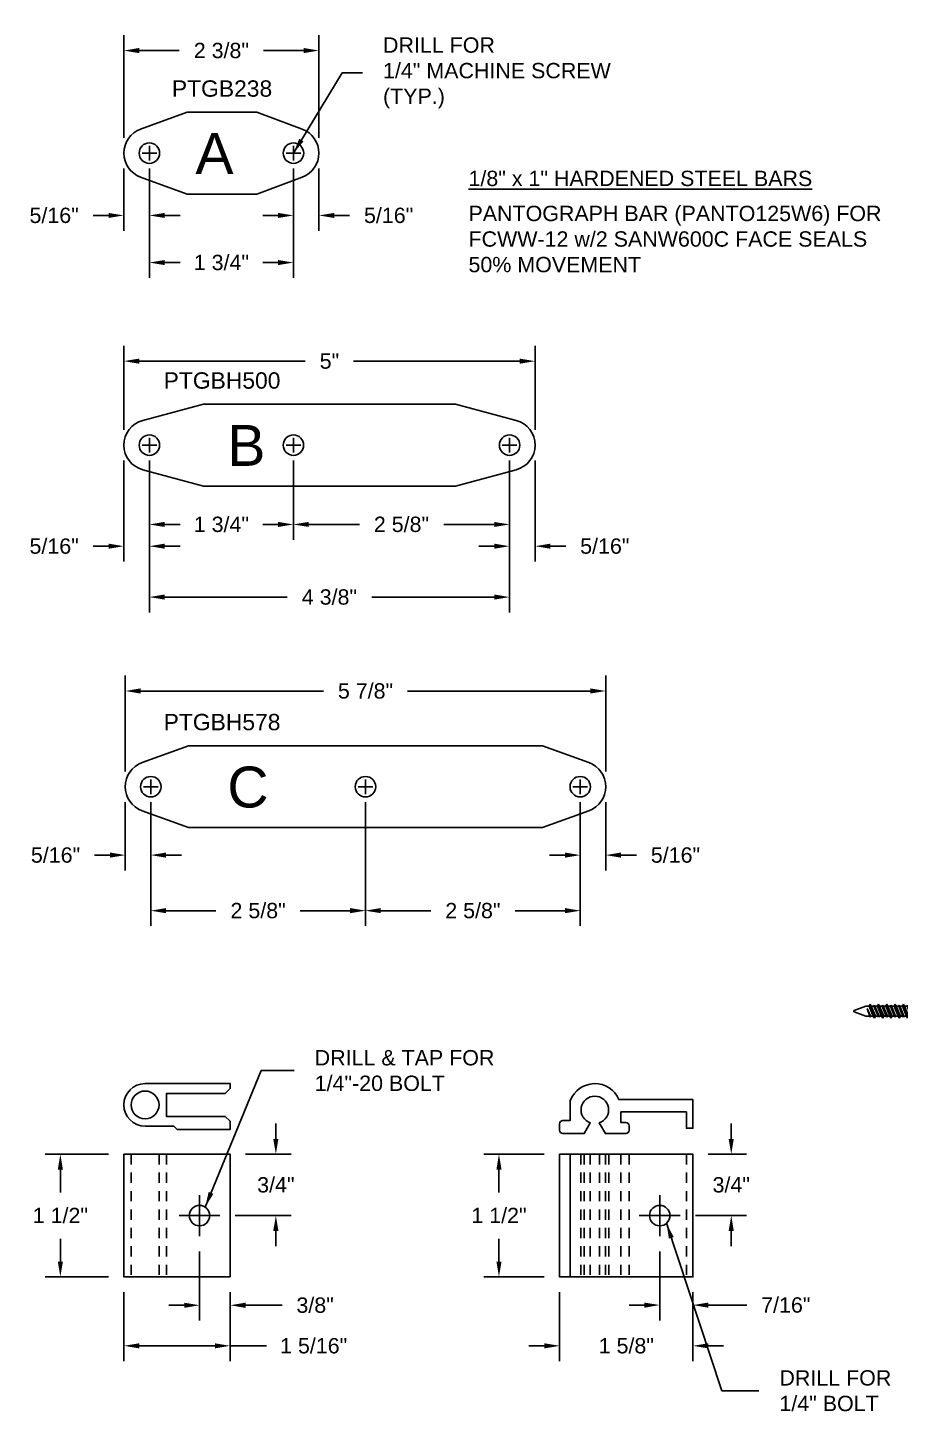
# Model space of a CAD drawing. Header units: inches. Extents: x 1.6 to 29.2, y -11.9 to 19.1.
# Drawn here: x 1.56 to 12.23, y 2.24 to 19.15 of the extents above; entities that cross this region are included whole.
import ezdxf

# ---------------------------------------------------------------- set-up
doc = ezdxf.new("R2010")
doc.units = ezdxf.units.IN
doc.header["$MEASUREMENT"] = 0
doc.linetypes.add('HIDDEN', pattern=[0.375, 0.25, -0.125])
for name, color, linetype in [('Anchors', 4, 'Continuous'), ('Conditions', 1, 'Continuous'), ('Dimensions', 3, 'Continuous'), ('Metals', 7, 'Continuous'), ('Text', 2, 'Continuous')]:
    doc.layers.add(name, color=color, linetype=linetype)
doc.styles.add('Arial', font='arial.ttf')
doc.dimstyles.new('Arial', dxfattribs={"dimtxt": 0.1875, "dimasz": 0.1875, "dimexe": 0.1875, "dimexo": 0.1875, "dimgap": 0.1875, "dimtad": 0, "dimtih": 1, "dimtoh": 1, "dimdec": 4, "dimzin": 0, "dimdsep": 46, "dimlunit": 4, "dimtxsty": 'Arial', "dimcen": 0.1875, "dimadec": 0, "dimazin": 0, "dimtfac": 1, "dimtdec": 4, "dimtofl": 0, "dimtmove": 0, "dimatfit": 3, "dimfxl": 0, "dimfrac": 2, "dimtolj": 1, "dimtzin": 0, "dimarcsym": 0})

# ---------------------------------------------------------------- blocks, each defined once
blk = doc.blocks.new('C')
blk.add_lwpolyline([(36.729, 44.18, 0.700208), (36.729, 44.767), (36.161, 44.973), (31.833, 44.973), (31.265, 44.767, 0.700208), (31.265, 44.18), (31.833, 43.973), (36.161, 43.973)], format="xyb", close=True)
for centre in [(31.372, 44.473), (33.997, 44.473), (36.623, 44.473)]:
    blk.add_circle(centre, 0.125)
at = {"layer": 'Conditions'}
for p, q in [((31.372, 44.383), (31.372, 44.563)), ((33.997, 44.383), (33.997, 44.563)), ((36.623, 44.383), (36.623, 44.563)), ((31.282, 44.473), (31.462, 44.473)), ((33.907, 44.473), (34.087, 44.473)), ((36.533, 44.473), (36.713, 44.473))]:
    blk.add_line(p, q, dxfattribs=at)
at = {"layer": 'Text', "insert": (32.308, 44.719), "char_height": 0.5, "attachment_point": 1, "style": 'Arial'}
blk.add_mtext('C', dxfattribs=at)
blk = doc.blocks.new('B')
blk.add_lwpolyline([(31.274, 47.741), (32.015, 47.542), (35.098, 47.542), (35.84, 47.741, 0.767327), (35.84, 48.343), (35.098, 48.542), (32.015, 48.542), (31.274, 48.343, 0.767327)], format="xyb", close=True)
for centre in [(31.355, 48.042), (33.116, 48.042), (35.759, 48.042)]:
    blk.add_circle(centre, 0.125)
at = {"layer": 'Conditions'}
for p, q in [((31.265, 48.042), (31.445, 48.042)), ((31.355, 47.952), (31.355, 48.132)), ((33.026, 48.042), (33.206, 48.042)), ((33.116, 47.952), (33.116, 48.132)), ((35.669, 48.042), (35.849, 48.042)), ((35.759, 47.952), (35.759, 48.132))]:
    blk.add_line(p, q, dxfattribs=at)
at = {"layer": 'Text', "insert": (32.308, 48.288), "char_height": 0.5, "attachment_point": 1, "style": 'Arial'}
blk.add_mtext('B', dxfattribs=at)
blk = doc.blocks.new('*D13')
at = {"layer": 'Defpoints', "color": 0}
for p in [(8.625, 11.041), (2.75, 9.872), (8.625, 9.872)]:
    blk.add_point(p, dxfattribs=at)
at = {"layer": 'Dimensions', "color": 0, "lineweight": -2}
for p, q in [((2.75, 10.059), (2.75, 11.229)), ((8.625, 10.059), (8.625, 11.229)), ((2.938, 11.041), (5.174, 11.041)), ((8.438, 11.041), (6.201, 11.041))]:
    blk.add_line(p, q, dxfattribs=at)
at = {"layer": 'Dimensions', "color": 0}
for points in [[(2.938, 11.073), (2.938, 11.01), (2.75, 11.041)], [(8.438, 11.073), (8.438, 11.01), (8.625, 11.041)]]:
    blk.add_solid(points, dxfattribs=at)
at = {"layer": 'Dimensions', "color": 0, "insert": (5.688, 11.041), "char_height": 0.1875, "attachment_point": 5, "style": 'Arial'}
blk.add_mtext('\\A1;5 7/8"', dxfattribs=at)
blk = doc.blocks.new('*D14')
at = {"layer": 'Defpoints', "color": 0}
for p in [(5.688, 9.872), (8.313, 9.872), (8.313, 8.356)]:
    blk.add_point(p, dxfattribs=at)
at = {"layer": 'Dimensions', "color": 0, "lineweight": -2}
for p, q in [((5.688, 9.684), (5.688, 8.169)), ((8.313, 9.684), (8.313, 8.169)), ((5.875, 8.356), (6.485, 8.356)), ((8.126, 8.356), (7.516, 8.356))]:
    blk.add_line(p, q, dxfattribs=at)
at = {"layer": 'Dimensions', "color": 0}
for points in [[(5.875, 8.388), (5.875, 8.325), (5.688, 8.356)], [(8.126, 8.388), (8.126, 8.325), (8.313, 8.356)]]:
    blk.add_solid(points, dxfattribs=at)
at = {"layer": 'Dimensions', "color": 0, "insert": (7.001, 8.356), "char_height": 0.1875, "attachment_point": 5, "style": 'Arial'}
blk.add_mtext('\\A1;2 5/8"', dxfattribs=at)
blk = doc.blocks.new('*D15')
at = {"layer": 'Defpoints', "color": 0}
for p in [(7.449, 14.047), (7.761, 14.047), (7.761, 12.811)]:
    blk.add_point(p, dxfattribs=at)
at = {"layer": 'Dimensions', "color": 0, "lineweight": -2}
for p, q in [((7.449, 13.859), (7.449, 12.623)), ((7.761, 13.859), (7.761, 12.623)), ((7.262, 12.811), (7.074, 12.811)), ((7.949, 12.811), (8.136, 12.811))]:
    blk.add_line(p, q, dxfattribs=at)
at = {"layer": 'Dimensions', "color": 0}
for points in [[(7.262, 12.842), (7.262, 12.78), (7.449, 12.811)], [(7.949, 12.842), (7.949, 12.78), (7.761, 12.811)]]:
    blk.add_solid(points, dxfattribs=at)
at = {"layer": 'Dimensions', "color": 0, "insert": (8.614, 12.811), "char_height": 0.1875, "attachment_point": 5, "style": 'Arial'}
blk.add_mtext('\\A1;5/16"', dxfattribs=at)
blk = doc.blocks.new('*D16')
at = {"layer": 'Defpoints', "color": 0}
for p in [(7.761, 15.073), (2.733, 14.047), (7.761, 14.047)]:
    blk.add_point(p, dxfattribs=at)
at = {"layer": 'Dimensions', "color": 0, "lineweight": -2}
for p, q in [((2.733, 14.234), (2.733, 15.261)), ((7.761, 14.234), (7.761, 15.261)), ((2.921, 15.073), (4.952, 15.073)), ((7.574, 15.073), (5.543, 15.073))]:
    blk.add_line(p, q, dxfattribs=at)
at = {"layer": 'Dimensions', "color": 0}
for points in [[(2.921, 15.104), (2.921, 15.042), (2.733, 15.073)], [(7.574, 15.104), (7.574, 15.042), (7.761, 15.073)]]:
    blk.add_solid(points, dxfattribs=at)
at = {"layer": 'Dimensions', "color": 0, "insert": (5.247, 15.073), "char_height": 0.1875, "attachment_point": 5, "style": 'Arial'}
blk.add_mtext('\\A1;5"', dxfattribs=at)
blk = doc.blocks.new('*D17')
at = {"layer": 'Defpoints', "color": 0}
for p in [(2.75, 9.872), (3.062, 9.872), (2.75, 9.035)]:
    blk.add_point(p, dxfattribs=at)
at = {"layer": 'Dimensions', "color": 0, "lineweight": -2}
for p, q in [((2.75, 9.684), (2.75, 8.848)), ((3.062, 9.684), (3.062, 8.848)), ((2.563, 9.035), (2.375, 9.035)), ((3.25, 9.035), (3.437, 9.035))]:
    blk.add_line(p, q, dxfattribs=at)
at = {"layer": 'Dimensions', "color": 0}
for points in [[(2.563, 9.067), (2.563, 9.004), (2.75, 9.035)], [(3.25, 9.067), (3.25, 9.004), (3.062, 9.035)]]:
    blk.add_solid(points, dxfattribs=at)
at = {"layer": 'Dimensions', "color": 0, "insert": (1.898, 9.035), "char_height": 0.1875, "attachment_point": 5, "style": 'Arial'}
blk.add_mtext('\\A1;5/16"', dxfattribs=at)
blk = doc.blocks.new('*D18')
at = {"layer": 'Defpoints', "color": 0}
for p in [(2.733, 14.047), (3.045, 14.047), (2.733, 12.811)]:
    blk.add_point(p, dxfattribs=at)
at = {"layer": 'Dimensions', "color": 0, "lineweight": -2}
for p, q in [((2.733, 13.859), (2.733, 12.623)), ((3.045, 13.859), (3.045, 12.623)), ((2.546, 12.811), (2.358, 12.811)), ((3.233, 12.811), (3.42, 12.811))]:
    blk.add_line(p, q, dxfattribs=at)
at = {"layer": 'Dimensions', "color": 0}
for points in [[(2.546, 12.842), (2.546, 12.78), (2.733, 12.811)], [(3.233, 12.842), (3.233, 12.78), (3.045, 12.811)]]:
    blk.add_solid(points, dxfattribs=at)
at = {"layer": 'Dimensions', "color": 0, "insert": (1.881, 12.811), "char_height": 0.1875, "attachment_point": 5, "style": 'Arial'}
blk.add_mtext('\\A1;5/16"', dxfattribs=at)
blk = doc.blocks.new('*D19')
at = {"layer": 'Defpoints', "color": 0}
for p in [(3.062, 9.872), (5.688, 9.872), (5.688, 8.356)]:
    blk.add_point(p, dxfattribs=at)
at = {"layer": 'Dimensions', "color": 0, "lineweight": -2}
for p, q in [((3.062, 9.684), (3.062, 8.169)), ((5.688, 9.684), (5.688, 8.169)), ((3.25, 8.356), (3.86, 8.356)), ((5.5, 8.356), (4.89, 8.356))]:
    blk.add_line(p, q, dxfattribs=at)
at = {"layer": 'Dimensions', "color": 0}
for points in [[(3.25, 8.388), (3.25, 8.325), (3.062, 8.356)], [(5.5, 8.388), (5.5, 8.325), (5.688, 8.356)]]:
    blk.add_solid(points, dxfattribs=at)
at = {"layer": 'Dimensions', "color": 0, "insert": (4.375, 8.356), "char_height": 0.1875, "attachment_point": 5, "style": 'Arial'}
blk.add_mtext('\\A1;2 5/8"', dxfattribs=at)
blk = doc.blocks.new('*D20')
at = {"layer": 'Defpoints', "color": 0}
for p in [(4.807, 14.047), (7.449, 14.047), (7.449, 13.077)]:
    blk.add_point(p, dxfattribs=at)
at = {"layer": 'Dimensions', "color": 0, "lineweight": -2}
for p, q in [((4.807, 13.859), (4.807, 12.89)), ((7.449, 13.859), (7.449, 12.89)), ((4.994, 13.077), (5.613, 13.077)), ((7.262, 13.077), (6.644, 13.077))]:
    blk.add_line(p, q, dxfattribs=at)
at = {"layer": 'Dimensions', "color": 0}
for points in [[(4.994, 13.108), (4.994, 13.046), (4.807, 13.077)], [(7.262, 13.108), (7.262, 13.046), (7.449, 13.077)]]:
    blk.add_solid(points, dxfattribs=at)
at = {"layer": 'Dimensions', "color": 0, "insert": (6.128, 13.077), "char_height": 0.1875, "attachment_point": 5, "style": 'Arial'}
blk.add_mtext('\\A1;2 5/8"', dxfattribs=at)
blk = doc.blocks.new('*D21')
at = {"layer": 'Defpoints', "color": 0}
for p in [(3.045, 14.047), (7.449, 14.047), (7.449, 12.189)]:
    blk.add_point(p, dxfattribs=at)
at = {"layer": 'Dimensions', "color": 0, "lineweight": -2}
for p, q in [((3.045, 13.859), (3.045, 12.002)), ((7.449, 13.859), (7.449, 12.002)), ((3.233, 12.189), (4.73, 12.189)), ((7.262, 12.189), (5.765, 12.189))]:
    blk.add_line(p, q, dxfattribs=at)
at = {"layer": 'Dimensions', "color": 0}
for points in [[(3.233, 12.221), (3.233, 12.158), (3.045, 12.189)], [(7.262, 12.221), (7.262, 12.158), (7.449, 12.189)]]:
    blk.add_solid(points, dxfattribs=at)
at = {"layer": 'Dimensions', "color": 0, "insert": (5.247, 12.189), "char_height": 0.1875, "attachment_point": 5, "style": 'Arial'}
blk.add_mtext('\\A1;4 3/8"', dxfattribs=at)
blk = doc.blocks.new('*D22')
at = {"layer": 'Defpoints', "color": 0}
for p in [(3.045, 14.047), (4.807, 14.047), (4.807, 13.077)]:
    blk.add_point(p, dxfattribs=at)
at = {"layer": 'Dimensions', "color": 0, "lineweight": -2}
for p, q in [((3.045, 13.859), (3.045, 12.89)), ((4.807, 13.859), (4.807, 12.89)), ((3.233, 13.077), (3.421, 13.077)), ((4.619, 13.077), (4.431, 13.077))]:
    blk.add_line(p, q, dxfattribs=at)
at = {"layer": 'Dimensions', "color": 0}
for points in [[(3.233, 13.108), (3.233, 13.046), (3.045, 13.077)], [(4.619, 13.108), (4.619, 13.046), (4.807, 13.077)]]:
    blk.add_solid(points, dxfattribs=at)
at = {"layer": 'Dimensions', "color": 0, "insert": (3.926, 13.077), "char_height": 0.1875, "attachment_point": 5, "style": 'Arial'}
blk.add_mtext('\\A1;1 3/4"', dxfattribs=at)
blk = doc.blocks.new('*D23')
at = {"layer": 'Defpoints', "color": 0}
for p in [(2.733, 17.616), (3.045, 17.616), (2.733, 16.854)]:
    blk.add_point(p, dxfattribs=at)
at = {"layer": 'Dimensions', "color": 0, "lineweight": -2}
for p, q in [((2.733, 17.428), (2.733, 16.666)), ((3.045, 17.428), (3.045, 16.666)), ((2.546, 16.854), (2.358, 16.854)), ((3.233, 16.854), (3.42, 16.854))]:
    blk.add_line(p, q, dxfattribs=at)
at = {"layer": 'Dimensions', "color": 0}
for points in [[(2.546, 16.885), (2.546, 16.823), (2.733, 16.854)], [(3.233, 16.885), (3.233, 16.823), (3.045, 16.854)]]:
    blk.add_solid(points, dxfattribs=at)
at = {"layer": 'Dimensions', "color": 0, "insert": (1.881, 16.854), "char_height": 0.1875, "attachment_point": 5, "style": 'Arial'}
blk.add_mtext('\\A1;5/16"', dxfattribs=at)
blk = doc.blocks.new('A')
blk.add_lwpolyline([(1.868, 0.293, -0.700208), (1.868, -0.293), (1.316, -0.5), (0.462, -0.5), (-0.107, -0.293, -0.700208), (-0.107, 0.293), (0.462, 0.5), (1.316, 0.5)], format="xyb", close=True)
for centre in [(0, 0), (1.762, 0)]:
    blk.add_circle(centre, 0.125)
at = {"layer": 'Conditions'}
for p, q in [((-0.09, 0), (0.09, 0)), ((0, -0.09), (0, 0.09)), ((1.672, 0), (1.852, 0)), ((1.762, -0.09), (1.762, 0.09))]:
    blk.add_line(p, q, dxfattribs=at)
at = {"layer": 'Text', "insert": (0.563, 0.246), "char_height": 0.5, "attachment_point": 1, "style": 'Arial'}
blk.add_mtext('A', dxfattribs=at)
blk = doc.blocks.new('*D24')
at = {"layer": 'Defpoints', "color": 0}
for p in [(4.807, 17.616), (5.119, 17.616), (5.119, 16.854)]:
    blk.add_point(p, dxfattribs=at)
at = {"layer": 'Dimensions', "color": 0, "lineweight": -2}
for p, q in [((4.807, 17.428), (4.807, 16.666)), ((5.119, 17.428), (5.119, 16.666)), ((4.619, 16.854), (4.432, 16.854)), ((5.306, 16.854), (5.494, 16.854))]:
    blk.add_line(p, q, dxfattribs=at)
at = {"layer": 'Dimensions', "color": 0}
for points in [[(4.619, 16.885), (4.619, 16.823), (4.807, 16.854)], [(5.306, 16.885), (5.306, 16.823), (5.119, 16.854)]]:
    blk.add_solid(points, dxfattribs=at)
at = {"layer": 'Dimensions', "color": 0, "insert": (5.971, 16.854), "char_height": 0.1875, "attachment_point": 5, "style": 'Arial'}
blk.add_mtext('\\A1;5/16"', dxfattribs=at)
blk = doc.blocks.new('*D25')
at = {"layer": 'Defpoints', "color": 0}
for p in [(5.119, 18.869), (2.733, 17.616), (5.119, 17.616)]:
    blk.add_point(p, dxfattribs=at)
at = {"layer": 'Dimensions', "color": 0, "lineweight": -2}
for p, q in [((2.733, 17.803), (2.733, 19.057)), ((5.119, 17.803), (5.119, 19.057)), ((2.921, 18.869), (3.411, 18.869)), ((4.931, 18.869), (4.441, 18.869))]:
    blk.add_line(p, q, dxfattribs=at)
at = {"layer": 'Dimensions', "color": 0}
for points in [[(2.921, 18.901), (2.921, 18.838), (2.733, 18.869)], [(4.931, 18.901), (4.931, 18.838), (5.119, 18.869)]]:
    blk.add_solid(points, dxfattribs=at)
at = {"layer": 'Dimensions', "color": 0, "insert": (3.926, 18.869), "char_height": 0.1875, "attachment_point": 5, "style": 'Arial'}
blk.add_mtext('\\A1;2 3/8"', dxfattribs=at)
blk = doc.blocks.new('*D26')
at = {"layer": 'Defpoints', "color": 0}
for p in [(3.045, 17.616), (4.807, 17.616), (4.807, 16.278)]:
    blk.add_point(p, dxfattribs=at)
at = {"layer": 'Dimensions', "color": 0, "lineweight": -2}
for p, q in [((3.045, 17.428), (3.045, 16.09)), ((4.807, 17.428), (4.807, 16.09)), ((3.233, 16.278), (3.421, 16.278)), ((4.619, 16.278), (4.431, 16.278))]:
    blk.add_line(p, q, dxfattribs=at)
at = {"layer": 'Dimensions', "color": 0}
for points in [[(3.233, 16.309), (3.233, 16.247), (3.045, 16.278)], [(4.619, 16.309), (4.619, 16.247), (4.807, 16.278)]]:
    blk.add_solid(points, dxfattribs=at)
at = {"layer": 'Dimensions', "color": 0, "insert": (3.926, 16.278), "char_height": 0.1875, "attachment_point": 5, "style": 'Arial'}
blk.add_mtext('\\A1;1 3/4"', dxfattribs=at)
blk = doc.blocks.new('*D27')
at = {"layer": 'Defpoints', "color": 0}
for p in [(8.313, 9.872), (8.625, 9.872), (8.625, 9.035)]:
    blk.add_point(p, dxfattribs=at)
at = {"layer": 'Dimensions', "color": 0, "lineweight": -2}
for p, q in [((8.313, 9.684), (8.313, 8.848)), ((8.625, 9.684), (8.625, 8.848)), ((8.126, 9.035), (7.938, 9.035)), ((8.813, 9.035), (9, 9.035))]:
    blk.add_line(p, q, dxfattribs=at)
at = {"layer": 'Dimensions', "color": 0}
for points in [[(8.126, 9.067), (8.126, 9.004), (8.313, 9.035)], [(8.813, 9.067), (8.813, 9.004), (8.625, 9.035)]]:
    blk.add_solid(points, dxfattribs=at)
at = {"layer": 'Dimensions', "color": 0, "insert": (9.478, 9.035), "char_height": 0.1875, "attachment_point": 5, "style": 'Arial'}
blk.add_mtext('\\A1;5/16"', dxfattribs=at)
blk = doc.blocks.new('TH316134 BEYOND')
for p, q in [((-0.157, 0.019), (0.157, 0.019)), ((-0.157, 0), (-0.157, 0.019)), ((-0.157, 0), (0.157, 0)), ((-0.135, 0.029), (-0.134, 0.046)), ((-0.115, 0), (-0.07, -0.045)), ((-0.065, 0.019), (-0.065, 0.046)), ((0.064, 0.019), (0.064, 0.046)), ((0.115, 0), (0.07, -0.045)), ((0.135, 0.029), (0.134, 0.046)), ((0.157, 0.019), (0.157, 0)), ((-0.074, -0.184), (0.032, -0.147)), ((-0.07, -0.045), (0.07, -0.045)), ((-0.07, -0.045), (-0.07, -0.112)), ((-0.069, -0.122), (-0.063, -0.148)), ((0.032, -0.147), (-0.062, -0.19)), ((-0.062, -0.177), (0.032, -0.147)), ((-0.062, -0.157), (-0.062, -0.177)), ((0.062, -0.157), (0.062, -0.171)), ((0.069, -0.122), (0.063, -0.148)), ((0.07, -0.045), (0.07, -0.112)), ((-0.086, -0.234), (0.086, -0.184)), ((-0.086, -0.234), (-0.062, -0.221)), ((-0.086, -0.234), (-0.062, -0.247)), ((-0.086, -0.336), (0.086, -0.285)), ((-0.086, -0.336), (-0.062, -0.323)), ((-0.086, -0.336), (-0.062, -0.349)), ((-0.074, -0.184), (-0.062, -0.177)), ((-0.074, -0.184), (-0.062, -0.19)), ((-0.074, -0.285), (0.074, -0.234)), ((-0.074, -0.285), (-0.062, -0.279)), ((-0.074, -0.285), (-0.062, -0.291)), ((-0.074, -0.387), (0.074, -0.336)), ((0.062, -0.171), (-0.062, -0.221)), ((-0.062, -0.19), (-0.062, -0.221)), ((0.062, -0.197), (-0.062, -0.247)), ((-0.062, -0.279), (0.062, -0.228)), ((0.062, -0.241), (-0.062, -0.291)), ((-0.062, -0.247), (-0.062, -0.279)), ((0.062, -0.272), (-0.062, -0.323)), ((-0.062, -0.291), (-0.062, -0.323)), ((0.062, -0.298), (-0.062, -0.349)), ((-0.062, -0.381), (0.062, -0.33)), ((0.086, -0.184), (0.062, -0.171)), ((0.086, -0.184), (0.062, -0.197)), ((0.062, -0.197), (0.062, -0.228)), ((0.074, -0.234), (0.062, -0.228)), ((0.074, -0.234), (0.062, -0.241)), ((0.062, -0.241), (0.062, -0.272)), ((0.086, -0.285), (0.062, -0.272)), ((0.086, -0.285), (0.062, -0.298)), ((0.062, -0.298), (0.062, -0.33)), ((0.074, -0.336), (0.062, -0.33)), ((0.074, -0.336), (0.062, -0.342)), ((-0.086, -0.437), (0.086, -0.387)), ((-0.086, -0.437), (-0.062, -0.425)), ((-0.086, -0.437), (-0.062, -0.45)), ((-0.086, -0.539), (0.086, -0.488)), ((-0.074, -0.387), (-0.062, -0.381)), ((-0.074, -0.387), (-0.062, -0.393)), ((-0.074, -0.488), (0.074, -0.437)), ((-0.074, -0.488), (-0.062, -0.482)), ((-0.074, -0.488), (-0.062, -0.494)), ((0.062, -0.342), (-0.062, -0.393)), ((-0.062, -0.349), (-0.062, -0.381)), ((0.062, -0.374), (-0.062, -0.425)), ((-0.062, -0.393), (-0.062, -0.425)), ((0.062, -0.4), (-0.062, -0.45)), ((-0.062, -0.482), (0.062, -0.431)), ((0.062, -0.444), (-0.062, -0.494)), ((-0.062, -0.45), (-0.062, -0.482)), ((0.062, -0.475), (-0.062, -0.526)), ((-0.062, -0.494), (-0.062, -0.526)), ((0.062, -0.501), (-0.062, -0.552)), ((0.062, -0.342), (0.062, -0.374)), ((0.086, -0.387), (0.062, -0.374)), ((0.086, -0.387), (0.062, -0.4)), ((0.062, -0.4), (0.062, -0.431)), ((0.074, -0.437), (0.062, -0.431)), ((0.074, -0.437), (0.062, -0.444)), ((0.062, -0.444), (0.062, -0.475)), ((0.086, -0.488), (0.062, -0.475)), ((0.086, -0.488), (0.062, -0.501)), ((0.062, -0.501), (0.062, -0.533)), ((-0.086, -0.539), (-0.062, -0.526)), ((-0.086, -0.539), (-0.062, -0.552)), ((-0.086, -0.641), (0.086, -0.59)), ((-0.086, -0.641), (-0.062, -0.628)), ((-0.086, -0.641), (-0.062, -0.654)), ((-0.074, -0.59), (0.074, -0.539)), ((-0.074, -0.59), (-0.062, -0.584)), ((-0.074, -0.59), (-0.062, -0.596)), ((-0.074, -0.691), (0.074, -0.641)), ((-0.062, -0.584), (0.062, -0.533)), ((0.062, -0.545), (-0.062, -0.596)), ((-0.062, -0.552), (-0.062, -0.584)), ((0.062, -0.577), (-0.062, -0.628)), ((-0.062, -0.596), (-0.062, -0.628)), ((0.062, -0.603), (-0.062, -0.654)), ((-0.062, -0.685), (0.062, -0.634)), ((0.062, -0.647), (-0.062, -0.698)), ((-0.062, -0.654), (-0.062, -0.685)), ((0.074, -0.539), (0.062, -0.533)), ((0.074, -0.539), (0.062, -0.545)), ((0.062, -0.545), (0.062, -0.577)), ((0.086, -0.59), (0.062, -0.577)), ((0.086, -0.59), (0.062, -0.603)), ((0.062, -0.603), (0.062, -0.634)), ((0.074, -0.641), (0.062, -0.634)), ((0.074, -0.641), (0.062, -0.647)), ((0.062, -0.647), (0.062, -0.678)), ((-0.086, -0.742), (0.086, -0.691)), ((-0.086, -0.742), (-0.062, -0.729)), ((-0.086, -0.742), (-0.062, -0.755)), ((-0.086, -0.844), (0.086, -0.793)), ((-0.086, -0.844), (-0.062, -0.831)), ((-0.086, -0.844), (-0.062, -0.857)), ((-0.074, -0.691), (-0.062, -0.685)), ((-0.074, -0.691), (-0.062, -0.698)), ((-0.074, -0.793), (0.074, -0.742)), ((-0.074, -0.793), (-0.062, -0.787)), ((-0.074, -0.793), (-0.062, -0.799)), ((-0.074, -0.895), (0.074, -0.844)), ((0.062, -0.678), (-0.062, -0.729)), ((-0.062, -0.698), (-0.062, -0.729)), ((0.062, -0.704), (-0.062, -0.755)), ((-0.062, -0.787), (0.062, -0.736)), ((0.062, -0.748), (-0.062, -0.799)), ((-0.062, -0.755), (-0.062, -0.787)), ((0.062, -0.78), (-0.062, -0.831)), ((-0.062, -0.799), (-0.062, -0.831)), ((0.062, -0.806), (-0.062, -0.857)), ((-0.062, -0.888), (0.062, -0.838)), ((0.086, -0.691), (0.062, -0.678)), ((0.086, -0.691), (0.062, -0.704)), ((0.062, -0.704), (0.062, -0.736)), ((0.074, -0.742), (0.062, -0.736)), ((0.074, -0.742), (0.062, -0.748)), ((0.062, -0.748), (0.062, -0.78)), ((0.086, -0.793), (0.062, -0.78)), ((0.086, -0.793), (0.062, -0.806)), ((0.062, -0.806), (0.062, -0.838)), ((0.074, -0.844), (0.062, -0.838)), ((0.074, -0.844), (0.062, -0.85)), ((-0.086, -0.945), (0.086, -0.895)), ((-0.086, -0.945), (-0.062, -0.932)), ((-0.086, -0.945), (-0.062, -0.958)), ((-0.086, -1.047), (0.086, -0.996)), ((-0.074, -0.895), (-0.062, -0.888)), ((-0.074, -0.895), (-0.062, -0.901)), ((-0.074, -0.996), (0.074, -0.945)), ((-0.074, -0.996), (-0.062, -0.99)), ((-0.074, -0.996), (-0.062, -1.002)), ((0.062, -0.85), (-0.062, -0.901)), ((-0.062, -0.857), (-0.062, -0.888)), ((0.062, -0.882), (-0.062, -0.932)), ((-0.062, -0.901), (-0.062, -0.932)), ((0.062, -0.907), (-0.062, -0.958)), ((-0.062, -0.99), (0.062, -0.939)), ((0.062, -0.951), (-0.062, -1.002)), ((-0.062, -0.958), (-0.062, -0.99)), ((0.062, -0.983), (-0.062, -1.034)), ((-0.062, -1.002), (-0.062, -1.034)), ((0.062, -1.009), (-0.062, -1.06)), ((0.062, -0.85), (0.062, -0.882)), ((0.086, -0.895), (0.062, -0.882)), ((0.086, -0.895), (0.062, -0.907)), ((0.062, -0.907), (0.062, -0.939)), ((0.074, -0.945), (0.062, -0.939)), ((0.074, -0.945), (0.062, -0.951)), ((0.062, -0.951), (0.062, -0.983)), ((0.086, -0.996), (0.062, -0.983)), ((0.086, -0.996), (0.062, -1.009)), ((0.062, -1.009), (0.062, -1.041)), ((-0.086, -1.047), (-0.062, -1.034)), ((-0.086, -1.047), (-0.062, -1.06)), ((-0.086, -1.148), (0.086, -1.098)), ((-0.086, -1.148), (-0.062, -1.136)), ((-0.086, -1.148), (-0.062, -1.161)), ((-0.074, -1.098), (0.074, -1.047)), ((-0.074, -1.098), (-0.062, -1.091)), ((-0.074, -1.098), (-0.062, -1.104)), ((-0.074, -1.199), (0.074, -1.148)), ((-0.062, -1.091), (0.062, -1.041)), ((0.062, -1.053), (-0.062, -1.104)), ((-0.062, -1.06), (-0.062, -1.091)), ((0.062, -1.085), (-0.062, -1.136)), ((-0.062, -1.104), (-0.062, -1.136)), ((0.062, -1.111), (-0.062, -1.161)), ((-0.062, -1.193), (0.062, -1.142)), ((0.062, -1.155), (-0.062, -1.205)), ((-0.062, -1.161), (-0.062, -1.193)), ((0.074, -1.047), (0.062, -1.041)), ((0.074, -1.047), (0.062, -1.053)), ((0.062, -1.053), (0.062, -1.085)), ((0.086, -1.098), (0.062, -1.085)), ((0.086, -1.098), (0.062, -1.111)), ((0.062, -1.111), (0.062, -1.142)), ((0.074, -1.148), (0.062, -1.142)), ((0.074, -1.148), (0.062, -1.155)), ((0.062, -1.155), (0.062, -1.186)), ((-0.086, -1.25), (0.086, -1.199)), ((-0.086, -1.25), (-0.062, -1.237)), ((-0.086, -1.25), (-0.062, -1.263)), ((-0.086, -1.352), (0.086, -1.301)), ((-0.086, -1.352), (-0.062, -1.339)), ((-0.086, -1.352), (-0.062, -1.364)), ((-0.074, -1.199), (-0.062, -1.193)), ((-0.074, -1.199), (-0.062, -1.205)), ((-0.074, -1.301), (0.074, -1.25)), ((-0.074, -1.301), (-0.062, -1.295)), ((-0.074, -1.301), (-0.062, -1.307)), ((-0.074, -1.402), (0.074, -1.352)), ((0.062, -1.186), (-0.062, -1.237)), ((-0.062, -1.205), (-0.062, -1.237)), ((0.062, -1.212), (-0.062, -1.263)), ((-0.062, -1.295), (0.062, -1.244)), ((0.062, -1.256), (-0.062, -1.307)), ((-0.062, -1.263), (-0.062, -1.295)), ((0.062, -1.288), (-0.062, -1.339)), ((-0.062, -1.307), (-0.062, -1.339)), ((0.062, -1.314), (-0.062, -1.364)), ((-0.062, -1.396), (0.062, -1.345)), ((0.086, -1.199), (0.062, -1.186)), ((0.086, -1.199), (0.062, -1.212)), ((0.062, -1.212), (0.062, -1.244)), ((0.074, -1.25), (0.062, -1.244)), ((0.074, -1.25), (0.062, -1.256)), ((0.062, -1.256), (0.062, -1.288)), ((0.086, -1.301), (0.062, -1.288)), ((0.086, -1.301), (0.062, -1.314)), ((0.062, -1.314), (0.062, -1.345)), ((0.074, -1.352), (0.062, -1.345)), ((0.074, -1.352), (0.062, -1.358)), ((-0.086, -1.453), (0.086, -1.402)), ((-0.086, -1.453), (-0.062, -1.44)), ((-0.086, -1.453), (-0.062, -1.466)), ((-0.086, -1.555), (0.086, -1.504)), ((-0.074, -1.402), (-0.062, -1.396)), ((-0.074, -1.402), (-0.062, -1.409)), ((-0.074, -1.504), (0.074, -1.453)), ((-0.074, -1.504), (-0.062, -1.498)), ((-0.074, -1.504), (-0.062, -1.51)), ((0.062, -1.358), (-0.062, -1.409)), ((-0.062, -1.364), (-0.062, -1.396)), ((0.062, -1.389), (-0.062, -1.44)), ((-0.062, -1.409), (-0.062, -1.44)), ((0.062, -1.415), (-0.062, -1.466)), ((-0.062, -1.498), (0.062, -1.447)), ((0.062, -1.459), (-0.062, -1.51)), ((-0.062, -1.466), (-0.062, -1.498)), ((0.062, -1.491), (-0.062, -1.542)), ((-0.062, -1.51), (-0.062, -1.542)), ((0.062, -1.517), (-0.062, -1.568)), ((0.062, -1.358), (0.062, -1.389)), ((0.086, -1.402), (0.062, -1.389)), ((0.086, -1.402), (0.062, -1.415)), ((0.062, -1.415), (0.062, -1.447)), ((0.074, -1.453), (0.062, -1.447)), ((0.074, -1.453), (0.062, -1.459)), ((0.062, -1.459), (0.062, -1.491)), ((0.086, -1.504), (0.062, -1.491)), ((0.086, -1.504), (0.062, -1.517)), ((0.062, -1.517), (0.062, -1.549)), ((-0.086, -1.555), (-0.062, -1.542)), ((-0.086, -1.555), (-0.062, -1.568)), ((-0.062, -1.568), (-0.062, -1.593)), ((-0.06, -1.609), (-0.01, -1.752)), ((-0.034, -1.592), (0.062, -1.549)), ((-0.034, -1.592), (0.074, -1.555)), ((0.062, -1.561), (-0.034, -1.592)), ((0.06, -1.609), (0.01, -1.752)), ((0.074, -1.555), (0.062, -1.549)), ((0.074, -1.555), (0.062, -1.561)), ((0.062, -1.561), (0.062, -1.593))]:
    blk.add_line(p, q)
for centre, radius, start, end in [((-0.146, 0.03), 0.0112, 270, 355), ((0.146, 0.03), 0.0112, 185, 270), ((-0.023, -0.112), 0.0465, 180, 191.9357), ((-0.109, -0.157), 0.0465, 0, 11.9357), ((0.109, -0.157), 0.0465, 168.0643, 180), ((0.023, -0.112), 0.0465, 348.0643, 0), ((-0.016, -1.593), 0.0465, 180, 199.3058), ((0.016, -1.593), 0.0465, 340.6942, 0), ((0, -1.747), 0.0106, 204.1001, 335.8999)]:
    blk.add_arc(centre, radius, start, end)
blk = doc.blocks.new('pantograph - profile')
at = {"layer": 'Anchors', "rotation": 270}
blk.add_blockref('TH316134 BEYOND', (3.052, 21.971), dxfattribs=at)
blk = doc.blocks.new('*D45')
at = {"layer": 'Defpoints', "color": 0}
for p in [(9.286, 4.379), (9.692, 3.879), (9.692, 3.535)]:
    blk.add_point(p, dxfattribs=at)
at = {"layer": 'Dimensions', "color": 0, "lineweight": -2}
for p, q in [((9.286, 4.192), (9.286, 3.347)), ((9.692, 3.692), (9.692, 3.347)), ((9.098, 3.535), (8.911, 3.535)), ((9.879, 3.535), (10.351, 3.535))]:
    blk.add_line(p, q, dxfattribs=at)
at = {"layer": 'Dimensions', "color": 0}
for points in [[(9.098, 3.566), (9.098, 3.503), (9.286, 3.535)], [(9.879, 3.566), (9.879, 3.503), (9.692, 3.535)]]:
    blk.add_solid(points, dxfattribs=at)
at = {"layer": 'Dimensions', "color": 0, "insert": (10.827, 3.535), "char_height": 0.1875, "attachment_point": 5, "style": 'Arial'}
blk.add_mtext('\\A1;7/16"', dxfattribs=at)
blk = doc.blocks.new('*D46')
at = {"layer": 'Defpoints', "color": 0}
for p in [(9.692, 5.379), (10.16, 5.379), (9.536, 4.629)]:
    blk.add_point(p, dxfattribs=at)
at = {"layer": 'Dimensions', "color": 0, "lineweight": -2}
for p, q in [((10.16, 5.567), (10.16, 5.754)), ((9.879, 5.379), (10.347, 5.379)), ((9.723, 4.629), (10.347, 4.629)), ((10.16, 4.442), (10.16, 4.254))]:
    blk.add_line(p, q, dxfattribs=at)
at = {"layer": 'Dimensions', "color": 0}
for points in [[(10.128, 5.567), (10.191, 5.567), (10.16, 5.379)], [(10.128, 4.442), (10.191, 4.442), (10.16, 4.629)]]:
    blk.add_solid(points, dxfattribs=at)
at = {"layer": 'Dimensions', "color": 0, "insert": (10.16, 5.004), "char_height": 0.1875, "attachment_point": 5, "style": 'Arial'}
blk.add_mtext('\\A1;3/4"', dxfattribs=at)
blk = doc.blocks.new('*D47')
at = {"layer": 'Defpoints', "color": 0}
for p in [(3.658, 4.379), (4.033, 3.879), (4.033, 3.533)]:
    blk.add_point(p, dxfattribs=at)
at = {"layer": 'Dimensions', "color": 0, "lineweight": -2}
for p, q in [((3.658, 4.192), (3.658, 3.345)), ((4.033, 3.692), (4.033, 3.345)), ((3.471, 3.533), (3.283, 3.533)), ((4.221, 3.533), (4.668, 3.533))]:
    blk.add_line(p, q, dxfattribs=at)
at = {"layer": 'Dimensions', "color": 0}
for points in [[(3.471, 3.564), (3.471, 3.501), (3.658, 3.533)], [(4.221, 3.564), (4.221, 3.501), (4.033, 3.533)]]:
    blk.add_solid(points, dxfattribs=at)
at = {"layer": 'Dimensions', "color": 0, "insert": (5.072, 3.533), "char_height": 0.1875, "attachment_point": 5, "style": 'Arial'}
blk.add_mtext('\\A1;3/8"', dxfattribs=at)
blk = doc.blocks.new('*D48')
at = {"layer": 'Defpoints', "color": 0}
for p in [(4.033, 5.379), (4.592, 5.379), (3.908, 4.629)]:
    blk.add_point(p, dxfattribs=at)
at = {"layer": 'Dimensions', "color": 0, "lineweight": -2}
for p, q in [((4.592, 5.567), (4.592, 5.754)), ((4.221, 5.379), (4.779, 5.379)), ((4.096, 4.629), (4.779, 4.629)), ((4.592, 4.442), (4.592, 4.254))]:
    blk.add_line(p, q, dxfattribs=at)
at = {"layer": 'Dimensions', "color": 0}
for points in [[(4.56, 5.567), (4.623, 5.567), (4.592, 5.379)], [(4.56, 4.442), (4.623, 4.442), (4.592, 4.629)]]:
    blk.add_solid(points, dxfattribs=at)
at = {"layer": 'Dimensions', "color": 0, "insert": (4.592, 5.004), "char_height": 0.1875, "attachment_point": 5, "style": 'Arial'}
blk.add_mtext('\\A1;3/4"', dxfattribs=at)
blk = doc.blocks.new('*D43')
at = {"layer": 'Defpoints', "color": 0}
for p in [(8.062, 5.379), (7.32, 3.879), (8.062, 3.879)]:
    blk.add_point(p, dxfattribs=at)
at = {"layer": 'Dimensions', "color": 0, "lineweight": -2}
for p, q in [((7.874, 5.379), (7.133, 5.379)), ((7.32, 5.192), (7.32, 4.913)), ((7.32, 4.067), (7.32, 4.345)), ((7.874, 3.879), (7.133, 3.879))]:
    blk.add_line(p, q, dxfattribs=at)
at = {"layer": 'Dimensions', "color": 0}
for points in [[(7.289, 5.192), (7.351, 5.192), (7.32, 5.379)], [(7.289, 4.067), (7.351, 4.067), (7.32, 3.879)]]:
    blk.add_solid(points, dxfattribs=at)
at = {"layer": 'Dimensions', "color": 0, "insert": (7.32, 4.629), "char_height": 0.1875, "attachment_point": 5, "style": 'Arial'}
blk.add_mtext('\\A1;1 1/2"', dxfattribs=at)
blk = doc.blocks.new('*D49')
at = {"layer": 'Defpoints', "color": 0}
for p in [(8.062, 3.879), (9.692, 3.879), (8.062, 3.037)]:
    blk.add_point(p, dxfattribs=at)
at = {"layer": 'Dimensions', "color": 0, "lineweight": -2}
for p, q in [((8.062, 3.692), (8.062, 2.85)), ((9.692, 3.692), (9.692, 2.85)), ((7.874, 3.037), (7.687, 3.037)), ((9.879, 3.037), (10.067, 3.037))]:
    blk.add_line(p, q, dxfattribs=at)
at = {"layer": 'Dimensions', "color": 0}
for points in [[(7.874, 3.068), (7.874, 3.006), (8.062, 3.037)], [(9.879, 3.068), (9.879, 3.006), (9.692, 3.037)]]:
    blk.add_solid(points, dxfattribs=at)
at = {"layer": 'Dimensions', "color": 0, "insert": (8.877, 3.037), "char_height": 0.1875, "attachment_point": 5, "style": 'Arial'}
blk.add_mtext('\\A1;1 5/8"', dxfattribs=at)
blk = doc.blocks.new('*D50')
at = {"layer": 'Defpoints', "color": 0}
for p in [(2.733, 3.879), (4.033, 3.879), (2.733, 3.037)]:
    blk.add_point(p, dxfattribs=at)
at = {"layer": 'Dimensions', "color": 0, "lineweight": -2}
for p, q in [((2.733, 3.692), (2.733, 2.85)), ((4.033, 3.692), (4.033, 2.85)), ((2.921, 3.037), (3.846, 3.037)), ((4.033, 3.037), (4.476, 3.037))]:
    blk.add_line(p, q, dxfattribs=at)
at = {"layer": 'Dimensions', "color": 0}
for points in [[(2.921, 3.068), (2.921, 3.006), (2.733, 3.037)], [(3.846, 3.068), (3.846, 3.006), (4.033, 3.037)]]:
    blk.add_solid(points, dxfattribs=at)
at = {"layer": 'Dimensions', "color": 0, "insert": (5.054, 3.037), "char_height": 0.1875, "attachment_point": 5, "style": 'Arial'}
blk.add_mtext('\\A1;1 5/16"', dxfattribs=at)
blk = doc.blocks.new('*D44')
at = {"layer": 'Defpoints', "color": 0}
for p in [(2.733, 5.379), (1.957, 3.879), (2.733, 3.879)]:
    blk.add_point(p, dxfattribs=at)
at = {"layer": 'Dimensions', "color": 0, "lineweight": -2}
for p, q in [((2.546, 5.379), (1.77, 5.379)), ((1.957, 5.192), (1.957, 4.913)), ((1.957, 4.067), (1.957, 4.345)), ((2.546, 3.879), (1.77, 3.879))]:
    blk.add_line(p, q, dxfattribs=at)
at = {"layer": 'Dimensions', "color": 0}
for points in [[(1.926, 5.192), (1.988, 5.192), (1.957, 5.379)], [(1.926, 4.067), (1.988, 4.067), (1.957, 3.879)]]:
    blk.add_solid(points, dxfattribs=at)
at = {"layer": 'Dimensions', "color": 0, "insert": (1.957, 4.629), "char_height": 0.1875, "attachment_point": 5, "style": 'Arial'}
blk.add_mtext('\\A1;1 1/2"', dxfattribs=at)
blk = doc.blocks.new('bl14c')
blk.add_lwpolyline([(0.98, 0.14), (0.26, 0.14), (0.26, -0.14), (0.98, -0.14), (1.04, -0.2), (1.04, -0.3), (0.39, -0.3), (0.35, -0.26), (0, -0.26, -1), (0, 0.26), (1.04, 0.26), (1.04, 0.2)], format="xyb", close=True)
blk.add_circle((0, 0), 0.17)
blk = doc.blocks.new('bl14b')
blk.add_lwpolyline([(1.5, -0.014, 0.678595), (0.905, 0), (0, 0), (0, -0.35), (0.08, -0.35), (0.08, -0.15), (0.88, -0.15), (0.88, -0.28), (0.82, -0.28, 0.414214), (0.78, -0.32), (0.78, -0.375, 0.414214), (0.82, -0.415), (1.07, -0.415), (1.145, -0.286, -5.973474), (1.255, -0.286), (1.33, -0.415), (1.59, -0.415, 0.414214), (1.63, -0.375), (1.63, -0.295, 0.414214), (1.59, -0.255), (1.5, -0.255)], format="xyb", close=True)

msp = doc.modelspace()

# ---------------------------------------------------------------- linework, layer by layer
msp.add_circle((9.28569, 4.62901), 0.125)
at = {"layer": 'Dimensions'}
for p, q in [((3.65823, 4.37901), (3.65823, 4.87901)), ((9.28569, 4.37901), (9.28569, 4.87901)), ((3.40823, 4.62901), (3.90823, 4.62901)), ((9.03569, 4.62901), (9.53569, 4.62901))]:
    msp.add_line(p, q, dxfattribs=at)
at = {"layer": 'Metals', "color": 42, "linetype": 'HIDDEN', "ltscale": 0.5}
for p, q in [((2.82323, 5.37901), (2.82323, 3.87901)), ((3.16323, 5.37901), (3.16323, 3.87901)), ((3.25323, 5.37901), (3.25323, 3.87901)), ((8.32194, 5.37901), (8.32194, 3.87901)), ((8.36194, 5.37901), (8.36194, 3.87901)), ((8.43657, 5.37901), (8.43657, 3.87901)), ((8.54731, 5.37901), (8.54731, 3.87901)), ((8.62194, 5.37901), (8.62194, 3.87901)), ((8.66194, 5.37901), (8.66194, 3.87901)), ((8.81194, 5.37901), (8.81194, 3.87901)), ((8.91194, 5.37901), (8.91194, 3.87901)), ((9.61194, 5.37901), (9.61194, 3.87901))]:
    msp.add_line(p, q, dxfattribs=at)
at = {"layer": 'Metals'}
msp.add_line((8.19194, 5.37901), (8.19194, 3.87901), dxfattribs=at)
for points in [[(4.03323, 3.87901), (4.03323, 5.37901), (2.73323, 5.37901), (2.73323, 3.87901)], [(8.06194, 5.37901), (9.69194, 5.37901), (9.69194, 3.87901), (8.06194, 3.87901)]]:
    msp.add_lwpolyline(points, close=True, dxfattribs=at)
msp.add_circle((3.65823, 4.62901), 0.125, dxfattribs=at)

# ---------------------------------------------------------------- block references
msp.add_blockref('pantograph - profile', (10.36169, -14.84315))
at = {"layer": 'Conditions', "color": 7}
for name, p in [('A', (3.04523, 17.61558)), ('B', (-28.30933, -33.99529)), ('C', (-28.30933, -34.60179))]:
    msp.add_blockref(name, p, dxfattribs=at)
at = {"layer": 'Metals'}
msp.add_blockref('bl14c', (2.99323, 5.98171), dxfattribs=at)
at = {"layer": 'Metals', "xscale": -1}
msp.add_blockref('bl14b', (9.69194, 6.0468), dxfattribs=at)

# ---------------------------------------------------------------- texts
at = {"layer": 'Text', "char_height": 0.1875, "style": 'Arial'}
for s, insert, attachment_point in [('\\A1;DRILL FOR\\P1/4" MACHINE SCREW\\P(TYP.)', (5.90222, 18.59605), 4), ('{\\L1/8" x 1" HARDENED STEEL BARS}', (6.94728, 17.4007), 1), ('PANTOGRAPH BAR (PANTO125W6) FOR\\PFCWW-12 w/2 SANW600C FACE SEALS\\P50% MOVEMENT', (6.94728, 16.97231), 1), ('\\A1;DRILL & TAP FOR\\P1/4"-20 BOLT', (5.06659, 6.40113), 4), ('\\A1;DRILL FOR\\P1/4" BOLT', (10.74899, 2.48779), 4)]:
    msp.add_mtext(s, dxfattribs=dict(at, insert=insert, attachment_point=attachment_point))
at = {"layer": 'Text', "char_height": 0.2, "width": 1.3411657, "attachment_point": 5, "style": 'Arial'}
for s, insert in [('PTGB238', (3.9339, 18.40382)), ('PTGBH500', (3.9339, 14.83507)), ('PTGBH578', (3.9339, 10.65982))]:
    msp.add_mtext(s, dxfattribs=dict(at, insert=insert))

# ---------------------------------------------------------------- dimensions: what is measured, and where the dimension line sits
at = {"layer": 'Dimensions'}
for base, p1, p2, picture, middle in [((5.11894, 18.8695), (2.73323, 17.61558), (5.11894, 17.61558), '*D25', (3.92608, 18.8695)), ((2.73323, 16.85377), (3.04523, 17.61558), (2.73323, 17.61558), '*D23', (1.88091, 16.85377)), ((4.80694, 16.27784), (3.04523, 17.61558), (4.80694, 17.61558), '*D26', (3.92608, 16.27784)), ((5.11894, 16.85377), (4.80694, 17.61558), (5.11894, 17.61558), '*D24', (5.97126, 16.85377)), ((7.76147, 15.07321), (2.73323, 14.04683), (7.76147, 14.04683), '*D16', (5.24735, 15.07321)), ((7.44947, 12.18935), (3.04523, 14.04683), (7.44947, 14.04683), '*D21', (5.24735, 12.18935)), ((4.80694, 13.07701), (3.04523, 14.04683), (4.80694, 14.04683), '*D22', (3.92608, 13.07701)), ((7.44947, 13.07701), (4.80694, 14.04683), (7.44947, 14.04683), '*D20', (6.1282, 13.07701)), ((8.62528, 11.04134), (2.75028, 9.87158), (8.62528, 9.87158), '*D13', (5.68778, 11.04134)), ((2.75028, 9.03532), (3.06228, 9.87158), (2.75028, 9.87158), '*D17', (1.89796, 9.03532)), ((5.68778, 8.35632), (3.06228, 9.87158), (5.68778, 9.87158), '*D19', (4.37503, 8.35632)), ((8.31328, 8.35632), (5.68778, 9.87158), (8.31328, 9.87158), '*D14', (7.00053, 8.35632)), ((8.62528, 9.03532), (8.31328, 9.87158), (8.62528, 9.87158), '*D27', (9.4776, 9.03532)), ((8.06194, 3.03712), (9.69194, 3.87901), (8.06194, 3.87901), '*D49', (8.87694, 3.03712))]:
    dim = msp.add_linear_dim(base=base, p1=p1, p2=p2, dimstyle='Arial', override={"dimpost": ''}, dxfattribs=at)
    dim.commit()
    dim.dimension.update_dxf_attribs({"geometry": picture, "text_midpoint": middle})
for base, p1, p2, picture, middle in [((2.73323, 12.81084), (3.04523, 14.04683), (2.73323, 14.04683), '*D18', (1.88091, 12.81084)), ((7.76147, 12.81084), (7.44947, 14.04683), (7.76147, 14.04683), '*D15', (8.61378, 12.81084)), ((4.03323, 3.53261), (3.65823, 4.37901), (4.03323, 3.87901), '*D47', (5.07245, 3.53261)), ((9.6919414268, 3.5346344033), (9.2856914268, 4.3790134315), (9.6919414268, 3.8790134315), '*D45', (10.8273438825, 3.5346344033)), ((2.73323, 3.03712), (4.03323, 3.87901), (2.73323, 3.87901), '*D50', (5.05352, 3.03712))]:
    dim = msp.add_linear_dim(base=base, p1=p1, p2=p2, dimstyle='Arial', override={"dimpost": ''}, dxfattribs=at)
    dim.commit()
    dim.dimension.update_dxf_attribs({"geometry": picture, "text_midpoint": middle, "dimtype": 160})
for base, p1, p2, picture, middle in [((4.59151, 5.37901), (3.90823, 4.62901), (4.03323, 5.37901), '*D48', (4.59151, 5.00401)), ((10.15954, 5.37901), (9.53569, 4.62901), (9.69194, 5.37901), '*D46', (10.15954, 5.00401)), ((1.95714, 3.87901), (2.73323, 5.37901), (2.73323, 3.87901), '*D44', (1.95714, 4.62901)), ((7.32011, 3.87901), (8.06194, 5.37901), (8.06194, 3.87901), '*D43', (7.32011, 4.62901))]:
    dim = msp.add_linear_dim(base=base, p1=p1, p2=p2, angle=90, dimstyle='Arial', override={"dimpost": ''}, dxfattribs=at)
    dim.commit()
    dim.dimension.update_dxf_attribs({"geometry": picture, "text_midpoint": middle, "dimtype": 160})

# ---------------------------------------------------------------- leaders
at = {"layer": 'Text', "annotation_type": 0, "has_hookline": 1, "hookline_direction": 0}
for points, text_width in [([(4.80694, 17.61558), (5.40222, 18.59605), (5.65222, 18.59605)], 2.75405), ([(3.72773, 4.73291), (4.41349, 6.40113), (4.81659, 6.40113)], 2.17428), ([(9.36831, 4.53521), (10.04346, 2.48779), (10.49899, 2.48779)], 1.3446)]:
    msp.add_leader(points, dimstyle='Arial', override={"dimgap": 0.25, "dimtad": 0}, dxfattribs=dict(at, text_width=text_width))

doc.saveas('drawing.dxf')
